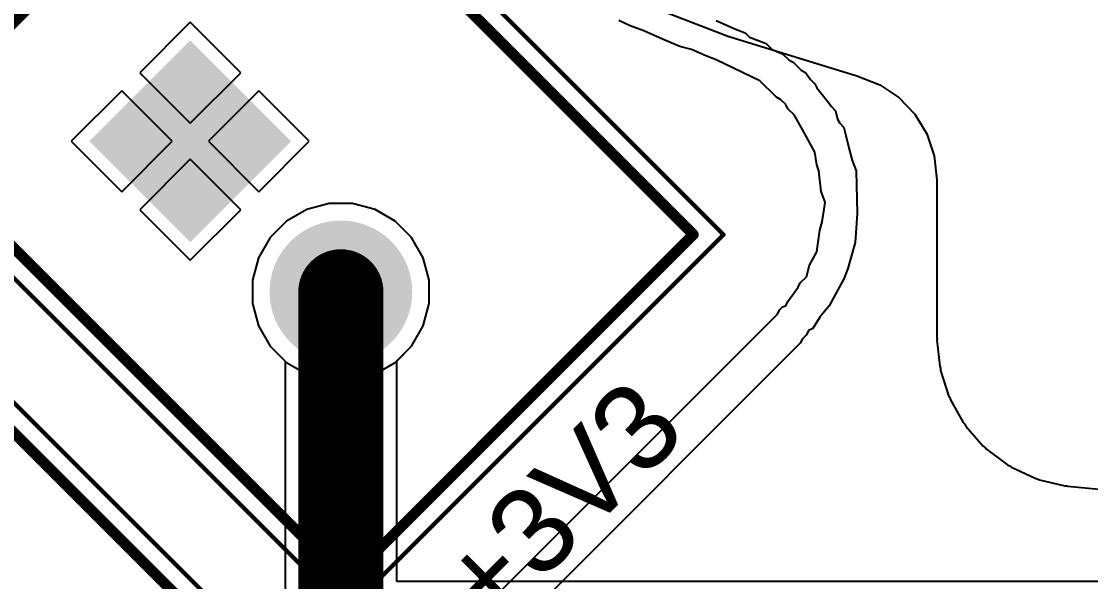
# Model space of a CAD drawing. Header units: millimetres. Extents: x 95 to 305, y 96 to 295.
# Drawn here: x 184.25 to 196.8, y 172.1 to 178.67 of the extents above; entities that cross this region are included whole.
import ezdxf

# ---------------------------------------------------------------- set-up
doc = ezdxf.new("R2010")
doc.units = ezdxf.units.MM
for name, color, linetype in [('BottomLayer', 5, 'Continuous'), ('BottomOverlay', 54, 'Continuous'), ('BottomSolder', 6, 'Continuous'), ('Mechanical13', 56, 'Continuous'), ('Mechanical15', 56, 'Continuous'), ('MultiLayer', 9, 'Continuous'), ('PadHoleLayer', 156, 'Continuous'), ('TopLayer', 1, 'Continuous'), ('TopOverlay', 2, 'Continuous'), ('TopSolder', 216, 'Continuous')]:
    doc.layers.add(name, color=color, linetype=linetype)
doc.styles.add('Arial', font='arial.ttf', dxfattribs={"height": 0.2})

# ---------------------------------------------------------------- blocks, each defined once
blk = doc.blocks.new('JST_XH_2_40')
at = {"layer": 'BottomLayer'}
blk.add_hatch(color=5, dxfattribs=at).paths.add_polyline_path([(-2.03750291, 0.26250011), (-0.4625022499999999, 0.26250011), (-0.4625022499999999, -1.31250055), (-2.03750291, -1.31250055)])
h = blk.add_hatch(color=5, dxfattribs=at)
edge = h.paths.add_edge_path()
edge.add_arc((1.2499975, -0.52500022), 0.78749906, 0, 360)
at = {"layer": 'BottomSolder'}
blk.add_hatch(color=6, dxfattribs=at).paths.add_polyline_path([(-2.08750281, 0.31250001), (-0.41250235, 0.31250001), (-0.41250235, -1.36250045), (-2.08750281, -1.36250045)])
h = blk.add_hatch(color=6, dxfattribs=at)
edge = h.paths.add_edge_path()
edge.add_arc((1.2499975, -0.52500022), 0.8374989599999999, 0, 360)
at = {"layer": 'MultiLayer'}
h = blk.add_hatch(color=9, dxfattribs=at)
edge = h.paths.add_edge_path()
edge.add_arc((1.2499975, -0.52500022), 0.78749906, 0, 360)
at = {"layer": 'PadHoleLayer'}
h = blk.add_hatch(color=156, dxfattribs=at)
edge = h.paths.add_edge_path()
edge.add_arc((-1.25000258, -0.52500022), 0.52500022, 0, 360)
h = blk.add_hatch(color=156, dxfattribs=at)
edge = h.paths.add_edge_path()
edge.add_arc((1.2499975, -0.52500022), 0.52500022, 0, 360)
at = {"layer": 'TopLayer'}
blk.add_hatch(color=1, dxfattribs=at).paths.add_polyline_path([(-2.03750291, 0.26250011), (-0.4625022499999999, 0.26250011), (-0.4625022499999999, -1.31250055), (-2.03750291, -1.31250055)])
h = blk.add_hatch(color=1, dxfattribs=at)
edge = h.paths.add_edge_path()
edge.add_arc((1.2499975, -0.52500022), 0.78749906, 0, 360)
at = {"layer": 'TopSolder'}
blk.add_hatch(color=216, dxfattribs=at).paths.add_polyline_path([(-2.08750281, 0.31250001), (-0.41250235, 0.31250001), (-0.41250235, -1.36250045), (-2.08750281, -1.36250045)])
h = blk.add_hatch(color=216, dxfattribs=at)
edge = h.paths.add_edge_path()
edge.add_arc((1.2499975, -0.52500022), 0.8374989599999999, 0, 360)
at = {"layer": 'Mechanical13', "const_width": 0.127}
for points in [[(-3.70000276, -2.8750006), (-3.70000276, 2.8750006)], [(-3.70000276, 2.8750006), (3.69999768, 2.8750006)], [(3.69999768, -2.8750006), (3.69999768, 2.8750006)], [(-3.70000276, -2.8750006), (3.69999768, -2.8750006)]]:
    blk.add_lwpolyline(points, dxfattribs=at)
at = {"layer": 'Mechanical13'}
for points, const_width in [([(-3.73175276, 2.8750006, 1), (-3.66825276, 2.8750006, 1)], 0.0635), ([(-3.73175276, 2.8750006, 1), (-3.66825276, 2.8750006, 1)], 0.0635), ([(3.66824768, 2.8750006, 1), (3.73174768, 2.8750006, 1)], 0.0635), ([(3.66824768, 2.8750006, 1), (3.73174768, 2.8750006, 1)], 0.0635), ([(-4.350003999999999, -0.52500022, 1), (-4.550003599999999, -0.52500022, 1)], 0.1999996), ([(-4.6000035, -0.52500022, 1), (-4.5000037, -0.52500022, 1)], 0.0999998), ([(-4.4000039, -0.52500022, 1), (-4.3000041, -0.52500022, 1)], 0.0999998), ([(-3.73175276, -2.8750006, 1), (-3.66825276, -2.8750006, 1)], 0.0635), ([(-3.73175276, -2.8750006, 1), (-3.66825276, -2.8750006, 1)], 0.0635), ([(3.66824768, -2.8750006, 1), (3.73174768, -2.8750006, 1)], 0.0635), ([(3.66824768, -2.8750006, 1), (3.73174768, -2.8750006, 1)], 0.0635)]:
    blk.add_lwpolyline(points, format="xyb", close=True, dxfattribs=dict(at, const_width=const_width))
at = {"layer": 'Mechanical15', "const_width": 0.0499999}
for points in [[(-3.95000226, -3.1250001), (-3.95000226, 3.1250001)], [(-3.95000226, 3.1250001), (3.94999718, 3.1250001)], [(3.94999718, -3.1250001), (3.94999718, 3.1250001)], [(-3.95000226, -3.1250001), (3.94999718, -3.1250001)]]:
    blk.add_lwpolyline(points, dxfattribs=at)
at = {"layer": 'Mechanical15', "const_width": 0.02499868}
for points in [[(-3.9625016, 3.1250001, 1), (-3.93750292, 3.1250001, 1)], [(-3.9625016, 3.1250001, 1), (-3.93750292, 3.1250001, 1)], [(3.93749784, 3.1250001, 1), (3.96249652, 3.1250001, 1)], [(3.93749784, 3.1250001, 1), (3.96249652, 3.1250001, 1)], [(-3.9625016, -3.1250001, 1), (-3.93750292, -3.1250001, 1)], [(-3.9625016, -3.1250001, 1), (-3.93750292, -3.1250001, 1)], [(3.93749784, -3.1250001, 1), (3.96249652, -3.1250001, 1)], [(3.93749784, -3.1250001, 1), (3.96249652, -3.1250001, 1)]]:
    blk.add_lwpolyline(points, format="xyb", close=True, dxfattribs=at)
at = {"layer": 'TopOverlay', "const_width": 0.127}
for points in [[(-3.70000276, -2.8750006), (-3.70000276, 2.8750006)], [(-3.70000276, 2.8750006), (3.69999768, 2.8750006)], [(3.69999768, -2.8750006), (3.69999768, 2.8750006)], [(-3.70000276, -2.8750006), (3.69999768, -2.8750006)]]:
    blk.add_lwpolyline(points, dxfattribs=at)
at = {"layer": 'TopOverlay'}
for points, const_width in [([(-3.73175276, 2.8750006, 1), (-3.66825276, 2.8750006, 1)], 0.0635), ([(-3.73175276, 2.8750006, 1), (-3.66825276, 2.8750006, 1)], 0.0635), ([(3.66824768, 2.8750006, 1), (3.73174768, 2.8750006, 1)], 0.0635), ([(3.66824768, 2.8750006, 1), (3.73174768, 2.8750006, 1)], 0.0635), ([(-4.350003999999999, -0.52500022, 1), (-4.550003599999999, -0.52500022, 1)], 0.1999996), ([(-4.6000035, -0.52500022, 1), (-4.5000037, -0.52500022, 1)], 0.0999998), ([(-4.4000039, -0.52500022, 1), (-4.3000041, -0.52500022, 1)], 0.0999998), ([(-3.73175276, -2.8750006, 1), (-3.66825276, -2.8750006, 1)], 0.0635), ([(-3.73175276, -2.8750006, 1), (-3.66825276, -2.8750006, 1)], 0.0635), ([(3.66824768, -2.8750006, 1), (3.73174768, -2.8750006, 1)], 0.0635), ([(3.66824768, -2.8750006, 1), (3.73174768, -2.8750006, 1)], 0.0635)]:
    blk.add_lwpolyline(points, format="xyb", close=True, dxfattribs=dict(at, const_width=const_width))
blk = doc.blocks.new('JST_XH_8_48')
at = {"layer": 'Mechanical13', "const_width": 0.127}
blk.add_lwpolyline([(-11.20000046, 3.3830006), (11.20000046, 3.3830006)], dxfattribs=at)
at = {"layer": 'Mechanical15', "const_width": 0.0499999}
blk.add_lwpolyline([(-11.44999996, 3.6330001), (11.44999996, 3.6330001)], dxfattribs=at)
at = {"layer": 'TopOverlay', "const_width": 0.127}
blk.add_lwpolyline([(-11.20000046, 3.3830006), (11.20000046, 3.3830006)], dxfattribs=at)

msp = doc.modelspace()

# ---------------------------------------------------------------- linework, layer by layer
at = {"layer": 'BottomLayer'}
for p, q in [((191.09176666, 179.06145798), (192.55255368, 178.4985127)), ((186.23223358, 178.66430104), (185.64003258, 178.07210004)), ((186.82443966, 178.07209496), (186.23223358, 178.66430104)), ((192.55255368, 178.4985127), (192.5614005, 178.49698108)), ((192.5614005, 178.49698108), (192.56930752, 178.49271642)), ((192.56930752, 178.49271642), (194.05669088, 178.0354453)), ((185.64003258, 178.07210004), (186.23223866, 177.47989396)), ((186.23223866, 177.47989396), (186.82443966, 178.07209496)), ((194.05669088, 178.0354453), (194.3257353, 177.93035788)), ((185.4278994, 177.85996686), (184.8356984, 177.26776586)), ((186.02010548, 177.26776078), (185.4278994, 177.85996686)), ((187.0365703, 177.85996432), (186.4443693, 177.26776078)), ((187.62876876, 177.26776586), (187.0365703, 177.85996432)), ((194.3257353, 177.93035788), (194.55039322, 177.77984002)), ((194.55039322, 177.77984002), (194.73722292, 177.58429812)), ((194.73722292, 177.58429812), (194.8773598, 177.35300826)), ((194.8773598, 177.35300826), (194.96418208, 177.09689498)), ((184.8356984, 177.26776586), (185.42790448, 176.67555978)), ((185.42790448, 176.67555978), (186.02010548, 177.26776078)), ((186.4443693, 177.26776078), (187.03656776, 176.67556486)), ((187.03656776, 176.67556486), (187.62876876, 177.26776586)), ((194.96418208, 177.09689498), (194.99509896, 176.81418536)), ((186.23223866, 177.05563014), (185.64003512, 176.46342914)), ((186.82443458, 176.46343168), (186.23223866, 177.05563014)), ((194.99509896, 176.81418536), (194.99509896, 174.96001584)), ((185.64003512, 176.46342914), (186.23223358, 175.87123068)), ((186.23223358, 175.87123068), (186.82443458, 176.46343168)), ((187.59954098, 176.46679464), (187.3629603, 176.3302036)), ((187.86341142, 176.53749808), (187.59954098, 176.46679464)), ((188.13658842, 176.53749808), (187.86341142, 176.53749808)), ((188.40045886, 176.46679464), (188.13658842, 176.53749808)), ((188.63703954, 176.3302036), (188.40045886, 176.46679464)), ((187.3629603, 176.3302036), (187.16979584, 176.13703914)), ((188.830204, 176.13703914), (188.63703954, 176.3302036)), ((187.16979584, 176.13703914), (187.0332048, 175.90045846)), ((188.96679504, 175.90045846), (188.830204, 176.13703914)), ((187.0332048, 175.90045846), (186.96250136, 175.63658802)), ((189.03749848, 175.63658802), (188.96679504, 175.90045846)), ((186.96250136, 175.63658802), (186.96250136, 175.36341102)), ((189.03749848, 175.36341102), (189.03749848, 175.63658802)), ((186.96250136, 175.36341102), (187.0332048, 175.09954058)), ((188.96679504, 175.09954058), (189.03749848, 175.36341102)), ((187.0332048, 175.09954058), (187.16979584, 174.8629599)), ((188.830204, 174.8629599), (188.96679504, 175.09954058)), ((194.99509896, 174.96001584), (194.99768468, 174.94701104)), ((194.99768468, 174.94701104), (194.99645024, 174.93381574)), ((187.16979584, 174.8629599), (187.3443929, 174.68836284)), ((188.65560694, 174.68836284), (188.830204, 174.8629599)), ((194.99645024, 174.93381574), (195.02814944, 174.62704724)), ((187.3443929, 174.68836284), (187.3443929, 171.71575512)), ((188.65560694, 172.09980058), (188.65560694, 174.68836284)), ((195.02814944, 174.62704724), (195.03590914, 174.6018987)), ((195.03590914, 174.6018987), (195.03886824, 174.5757367)), ((195.03886824, 174.5757367), (195.13264504, 174.28195268)), ((195.13264504, 174.28195268), (195.14538568, 174.2589225)), ((195.14538568, 174.2589225), (195.15362544, 174.23393906)), ((195.15362544, 174.23393906), (195.30549458, 173.96553472)), ((195.30549458, 173.96553472), (195.3226726, 173.9456008)), ((195.3226726, 173.9456008), (195.33584758, 173.92282716)), ((195.33584758, 173.92282716), (195.53939048, 173.69114106)), ((195.53939048, 173.69114106), (195.56027944, 173.6751416)), ((195.56027944, 173.6751416), (195.57784608, 173.65553026)), ((195.57784608, 173.65553026), (195.82446992, 173.47037442)), ((195.82446992, 173.47037442), (195.84819352, 173.45898252)), ((195.84819352, 173.45898252), (195.86939744, 173.44338184)), ((195.86939744, 173.44338184), (196.14867298, 173.31258454)), ((196.14867298, 173.31258454), (196.17423046, 173.30628534)), ((196.17423046, 173.30628534), (196.19816996, 173.29535318)), ((196.19816996, 173.29535318), (196.49831414, 173.22443638)), ((196.49831414, 173.22443638), (196.51566742, 173.22381662)), ((196.51566742, 173.22381662), (196.53228918, 173.21880012)), ((196.53228918, 173.21880012), (198.25022072, 173.05197292)), ((196.23343786, 172.09980058), (188.65560694, 172.09980058)), ((196.24345054, 172.10111884), (196.23343786, 172.09980058)), ((206.23841912, 172.10111884), (196.24345054, 172.10111884))]:
    msp.add_line(p, q, dxfattribs=at)
at = {"layer": 'BottomLayer', "const_width": 1.00000054}
msp.add_lwpolyline([(187.99999992, 171.44419356), (187.99999992, 175.49999952)], dxfattribs=at)
at = {"layer": 'BottomLayer', "const_width": 0.499999}
msp.add_lwpolyline([(187.75000042, 175.49999952, 1), (188.24999942, 175.49999952, 1)], format="xyb", close=True, dxfattribs=at)
at = {"layer": 'BottomOverlay'}
for p, q in [((191.39598246, 178.62340196), (191.2621143, 178.6842502)), ((191.5541889, 178.56255118), (191.39598246, 178.62340196)), ((192.40607188, 178.6842502), (192.62512656, 178.586892)), ((192.62512656, 178.586892), (192.74682558, 178.5382129)), ((191.77324358, 178.46519298), (191.5541889, 178.56255118)), ((191.98012912, 178.38000646), (191.77324358, 178.46519298)), ((192.74682558, 178.5382129), (192.79550468, 178.4895338)), ((192.79550468, 178.4895338), (192.99022108, 178.41651388)), ((192.11399728, 178.3434965), (191.98012912, 178.38000646)), ((192.2843754, 178.27047658), (192.11399728, 178.3434965)), ((192.99022108, 178.41651388), (193.06323846, 178.3434965)), ((193.06323846, 178.3434965), (193.18493748, 178.2948174)), ((192.40607188, 178.22180002), (192.2843754, 178.27047658)), ((192.91720116, 177.97840452), (192.40607188, 178.22180002)), ((193.18493748, 178.2948174), (193.25795486, 178.22180002)), ((193.25795486, 178.22180002), (193.30663396, 178.1974592)), ((193.30663396, 178.1974592), (193.40399216, 178.100101)), ((193.40399216, 178.100101), (193.45267126, 178.07576272)), ((193.11191756, 177.78368812), (192.91720116, 177.97840452)), ((193.45267126, 178.07576272), (193.5135195, 177.99057366)), ((193.5135195, 177.99057366), (193.5621986, 177.94189456)), ((193.5621986, 177.94189456), (193.58653942, 177.89321546)), ((193.58653942, 177.89321546), (193.69606676, 177.7593473)), ((193.16059666, 177.7593473), (193.11191756, 177.78368812)), ((193.2214449, 177.69849906), (193.16059666, 177.7593473)), ((193.69606676, 177.7593473), (193.756915, 177.67416078)), ((193.24578572, 177.64981996), (193.2214449, 177.69849906)), ((193.3188031, 177.57680258), (193.24578572, 177.64981996)), ((193.756915, 177.67416078), (193.8055941, 177.62548168)), ((193.8055941, 177.62548168), (193.82993238, 177.52812348)), ((193.4161613, 177.40642446), (193.3188031, 177.57680258)), ((193.82993238, 177.52812348), (193.8542732, 177.47944438)), ((193.8542732, 177.47944438), (193.9029523, 177.43076528)), ((193.5621986, 177.13869068), (193.4161613, 177.40642446)), ((193.9029523, 177.43076528), (193.92729058, 177.33340708)), ((193.92729058, 177.33340708), (193.96380054, 177.17520064)), ((193.58653942, 176.99265338), (193.5621986, 177.13869068)), ((193.96380054, 177.17520064), (194.0003105, 177.04133248)), ((193.6108777, 176.919636), (193.58653942, 176.99265338)), ((194.0003105, 177.04133248), (194.0489896, 176.919636)), ((193.63521852, 176.6762405), (193.6108777, 176.919636)), ((194.0489896, 176.919636), (194.06115874, 176.42067586)), ((193.68389508, 176.55454148), (193.63521852, 176.6762405)), ((193.64738766, 176.32331766), (193.67172594, 176.46935496)), ((193.67172594, 176.46935496), (193.68389508, 176.55454148)), ((193.62304684, 176.22595946), (193.64738766, 176.32331766)), ((194.06115874, 176.42067586), (194.03682046, 176.07992216)), ((193.58653942, 175.97039482), (193.62304684, 176.22595946)), ((194.03682046, 176.07992216), (193.97596968, 175.87303662)), ((193.50135036, 175.81218584), (193.58653942, 175.97039482)), ((193.97596968, 175.87303662), (193.9516314, 175.77567842)), ((193.4648404, 175.67832022), (193.50135036, 175.81218584)), ((193.9516314, 175.77567842), (193.9029523, 175.6539794)), ((193.3674822, 175.5566212), (193.39182302, 175.6053003)), ((193.39182302, 175.6053003), (193.4648404, 175.67832022)), ((193.9029523, 175.6539794), (193.73257418, 175.33756652)), ((193.24578572, 175.38624562), (193.3674822, 175.5566212)), ((193.14842752, 175.28888742), (193.18493748, 175.32539738)), ((193.18493748, 175.32539738), (193.2214449, 175.33756652)), ((193.2214449, 175.33756652), (193.24578572, 175.38624562)), ((193.73257418, 175.33756652), (193.62304684, 175.20369836)), ((179.09235708, 161.2084787), (193.1240867, 175.24020832)), ((193.1240867, 175.24020832), (193.14842752, 175.28888742)), ((193.62304684, 175.20369836), (193.53786032, 175.06983274)), ((193.53786032, 175.06983274), (193.48918122, 175.04549192)), ((193.4161613, 174.94813372), (193.39182302, 174.89945462)), ((193.4648404, 174.99681282), (193.4161613, 174.94813372)), ((193.48918122, 175.04549192), (193.4648404, 174.99681282)), ((193.39182302, 174.89945462), (180.32150372, 161.82913532))]:
    msp.add_line(p, q, dxfattribs=at)
at = {"layer": 'TopLayer'}
for p, q in [((191.09176666, 179.06145798), (192.55255368, 178.4985127)), ((186.23223358, 178.66430104), (185.64003258, 178.07210004)), ((186.82443966, 178.07209496), (186.23223358, 178.66430104)), ((192.55255368, 178.4985127), (192.5614005, 178.49698108)), ((192.5614005, 178.49698108), (192.56930752, 178.49271642)), ((192.56930752, 178.49271642), (194.05669088, 178.0354453)), ((185.64003258, 178.07210004), (186.23223866, 177.47989396)), ((186.23223866, 177.47989396), (186.82443966, 178.07209496)), ((194.05669088, 178.0354453), (194.3257353, 177.93035788)), ((185.4278994, 177.85996686), (184.8356984, 177.26776586)), ((186.02010548, 177.26776078), (185.4278994, 177.85996686)), ((187.0365703, 177.85996432), (186.4443693, 177.26776078)), ((187.62876876, 177.26776586), (187.0365703, 177.85996432)), ((194.3257353, 177.93035788), (194.55039322, 177.77984002)), ((194.55039322, 177.77984002), (194.73722292, 177.58429812)), ((194.73722292, 177.58429812), (194.8773598, 177.35300826)), ((194.8773598, 177.35300826), (194.96418208, 177.09689498)), ((184.8356984, 177.26776586), (185.42790448, 176.67555978)), ((185.42790448, 176.67555978), (186.02010548, 177.26776078)), ((186.4443693, 177.26776078), (187.03656776, 176.67556486)), ((187.03656776, 176.67556486), (187.62876876, 177.26776586)), ((194.96418208, 177.09689498), (194.99509896, 176.81418536)), ((186.23223866, 177.05563014), (185.64003512, 176.46342914)), ((186.82443458, 176.46343168), (186.23223866, 177.05563014)), ((194.99509896, 176.81418536), (194.99509896, 174.96001584)), ((185.64003512, 176.46342914), (186.23223358, 175.87123068)), ((186.23223358, 175.87123068), (186.82443458, 176.46343168)), ((187.59954098, 176.46679464), (187.3629603, 176.3302036)), ((187.86341142, 176.53749808), (187.59954098, 176.46679464)), ((188.13658842, 176.53749808), (187.86341142, 176.53749808)), ((188.40045886, 176.46679464), (188.13658842, 176.53749808)), ((188.63703954, 176.3302036), (188.40045886, 176.46679464)), ((187.3629603, 176.3302036), (187.16979584, 176.13703914)), ((188.830204, 176.13703914), (188.63703954, 176.3302036)), ((187.16979584, 176.13703914), (187.0332048, 175.90045846)), ((188.96679504, 175.90045846), (188.830204, 176.13703914)), ((187.0332048, 175.90045846), (186.96250136, 175.63658802)), ((189.03749848, 175.63658802), (188.96679504, 175.90045846)), ((186.96250136, 175.63658802), (186.96250136, 175.36341102)), ((189.03749848, 175.36341102), (189.03749848, 175.63658802)), ((186.96250136, 175.36341102), (187.0332048, 175.09954058)), ((188.96679504, 175.09954058), (189.03749848, 175.36341102)), ((187.0332048, 175.09954058), (187.16979584, 174.8629599)), ((188.830204, 174.8629599), (188.96679504, 175.09954058)), ((194.99509896, 174.96001584), (194.99768468, 174.94701104)), ((194.99768468, 174.94701104), (194.99645024, 174.93381574)), ((187.16979584, 174.8629599), (187.3629603, 174.66979544)), ((188.63703954, 174.66979544), (188.830204, 174.8629599)), ((194.99645024, 174.93381574), (195.02814944, 174.62704724)), ((187.3629603, 174.66979544), (187.59954098, 174.5332044)), ((188.40045886, 174.5332044), (188.63703954, 174.66979544)), ((195.02814944, 174.62704724), (195.03590914, 174.6018987)), ((195.03590914, 174.6018987), (195.03886824, 174.5757367)), ((195.03886824, 174.5757367), (195.13264504, 174.28195268)), ((187.59954098, 174.5332044), (187.86341142, 174.46250096)), ((187.86341142, 174.46250096), (188.13658842, 174.46250096)), ((188.13658842, 174.46250096), (188.40045886, 174.5332044)), ((195.13264504, 174.28195268), (195.14538568, 174.2589225)), ((195.14538568, 174.2589225), (195.15362544, 174.23393906)), ((195.15362544, 174.23393906), (195.30549458, 173.96553472)), ((195.30549458, 173.96553472), (195.3226726, 173.9456008)), ((195.3226726, 173.9456008), (195.33584758, 173.92282716)), ((195.33584758, 173.92282716), (195.53939048, 173.69114106)), ((195.53939048, 173.69114106), (195.56027944, 173.6751416)), ((195.56027944, 173.6751416), (195.57784608, 173.65553026)), ((195.57784608, 173.65553026), (195.82446992, 173.47037442)), ((195.82446992, 173.47037442), (195.84819352, 173.45898252)), ((195.84819352, 173.45898252), (195.86939744, 173.44338184)), ((195.86939744, 173.44338184), (196.14867298, 173.31258454)), ((196.14867298, 173.31258454), (196.17423046, 173.30628534)), ((196.17423046, 173.30628534), (196.19816996, 173.29535318)), ((196.19816996, 173.29535318), (196.49831414, 173.22443638)), ((196.49831414, 173.22443638), (196.51566742, 173.22381662)), ((196.51566742, 173.22381662), (196.53228918, 173.21880012)), ((196.53228918, 173.21880012), (198.25022072, 173.05197292))]:
    msp.add_line(p, q, dxfattribs=at)

# ---------------------------------------------------------------- block references
at = {"rotation": 315}
for name, p in [('JST_XH_8_48', (176.62813798, 176.59590284)), ('JST_XH_2_40', (187.48734918, 176.75511258))]:
    msp.add_blockref(name, p, dxfattribs=at)

# ---------------------------------------------------------------- texts
at = {"layer": 'TopOverlay', "style": 'Arial'}
msp.add_text('+3V3', height=1.00000054, rotation=45, dxfattribs=at).set_placement((189.74999896, 171.4999999))

doc.saveas('drawing.dxf')
